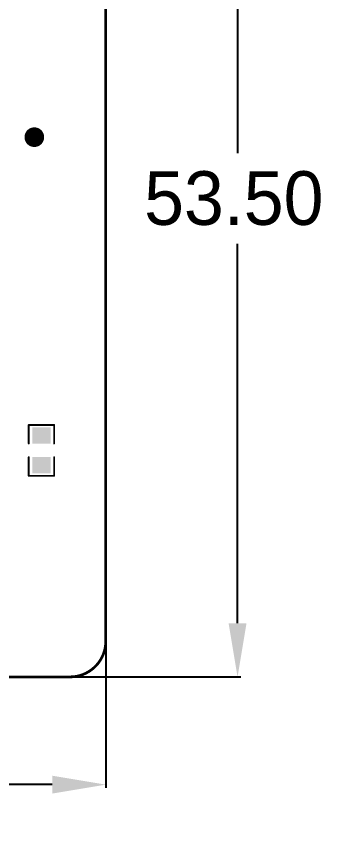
# Model space of a CAD drawing. Extents: x -11 to 101, y 2 to 100.
# Drawn here: x 83.99 to 101.37, y 2.06 to 47.45 of the extents above; entities that cross this region are included whole.
import ezdxf

# ---------------------------------------------------------------- set-up
doc = ezdxf.new("R2010")
doc.units = 0
doc.layers.get('0').update_dxf_attribs({"linetype": 'CONTINUOUS'})
doc.layers.get('DEFPOINTS').update_dxf_attribs({"linetype": 'CONTINUOUS'})
doc.layers.add('SILK_TOP_ART', color=251, linetype='CONTINUOUS')
doc.layers.add('SOLDER_TOP_ART', color=18, linetype='CONTINUOUS')
doc.dimstyles.get("Standard").update_dxf_attribs({"dimtxt": 3, "dimasz": 3, "dimexe": 0.18, "dimexo": 0, "dimgap": 1, "dimtad": 0, "dimtih": 1, "dimtoh": 1, "dimzin": 0, "dimcen": 0.09, "dimazin": 3, "dimtfac": 1, "dimtofl": 0, "dimtmove": 0, "dimatfit": 3})

# ---------------------------------------------------------------- blocks, each defined once
blk = doc.blocks.new('ROUND_219')
at = {"const_width": 0.0508}
blk.add_lwpolyline([(-0.0254, 0, 1), (0.0254, 0, 1)], format="xyb", close=True, dxfattribs=at)
blk = doc.blocks.new('ROUND_218')
at = {"const_width": 0.0762}
blk.add_lwpolyline([(-0.0381, 0, 1), (0.0381, 0, 1)], format="xyb", close=True, dxfattribs=at)
blk = doc.blocks.new('ROUND_338')
at = {"const_width": 0.55}
blk.add_lwpolyline([(-0.275, 0, 1), (0.275, 0, 1)], format="xyb", close=True, dxfattribs=at)
blk = doc.blocks.new('RECTANGLE_331')
blk.add_solid([(0.5072, 0.4564), (0.5072, -0.4564), (-0.5072, 0.4564), (-0.5072, -0.4564)])
blk = doc.blocks.new('*U169')
at = {"color": 0, "linetype": 'CONTINUOUS'}
blk.add_text('88.00', height=3, dxfattribs=at).set_placement((39.771, 3.001))
blk = doc.blocks.new('*D164')
at = {"color": 0, "linetype": 'CONTINUOUS'}
for p, q in [((1, 12.538), (1, 4.296)), ((89, 12.5), (89, 4.296)), ((4, 4.476), (38.941, 4.476)), ((86, 4.476), (51.059, 4.476))]:
    blk.add_line(p, q, dxfattribs=at)
for points in [[(4, 4.976), (4, 3.976), (1, 4.476)], [(86, 4.976), (86, 3.976), (89, 4.476)]]:
    blk.add_solid(points, dxfattribs=at)
at = {"layer": 'DEFPOINTS', "color": 0, "linetype": 'CONTINUOUS'}
for p in [(1, 12.538), (89, 12.5), (1, 4.476)]:
    blk.add_point(p, dxfattribs=at)
at = {"linetype": 'CONTINUOUS'}
blk.add_blockref('*U169', (0, 0), dxfattribs=at)
blk = doc.blocks.new('*U170')
at = {"color": 0, "linetype": 'CONTINUOUS'}
blk.add_text('53.50', height=3, dxfattribs=at).set_placement((91.144, 35.777))
blk = doc.blocks.new('*D165')
at = {"color": 0, "linetype": 'CONTINUOUS'}
for p, q in [((87, 64), (96.554, 64)), ((96.374, 61), (96.374, 39.783)), ((96.374, 13.5), (96.374, 34.717)), ((87.038, 10.5), (96.554, 10.5))]:
    blk.add_line(p, q, dxfattribs=at)
for points in [[(95.874, 61), (96.874, 61), (96.374, 64)], [(95.874, 13.5), (96.874, 13.5), (96.374, 10.5)]]:
    blk.add_solid(points, dxfattribs=at)
at = {"layer": 'DEFPOINTS', "color": 0, "linetype": 'CONTINUOUS'}
for p in [(87, 64), (87.038, 10.5), (96.374, 10.5)]:
    blk.add_point(p, dxfattribs=at)
at = {"linetype": 'CONTINUOUS'}
blk.add_blockref('*U170', (0, 0), dxfattribs=at)

msp = doc.modelspace()

# ---------------------------------------------------------------- linework, layer by layer
at = {"layer": 'SILK_TOP_ART'}
for points, const_width in [([(89, 12.5), (89, 62)], 0.1524), ([(84.6878, 23.5486), (84.6878, 24.59)], 0.1016), ([(84.6878, 24.59), (86.1102, 24.59)], 0.1016), ([(86.1102, 24.59), (86.1102, 23.5486)], 0.1016), ([(84.6878, 22.7866), (84.6878, 21.7452)], 0.1016), ([(86.1102, 21.7452), (86.1102, 22.7866)], 0.1016), ([(84.6878, 21.7452), (86.1102, 21.7452)], 0.1016), ([(3, 10.5), (87, 10.5)], 0.1524)]:
    msp.add_lwpolyline(points, dxfattribs=dict(at, const_width=const_width))
at = {"layer": 'SILK_TOP_ART', "const_width": 0.1524}
msp.add_lwpolyline([(87, 10.5, 0.4142136), (89, 12.5)], format="xyb", dxfattribs=at)
at = {"layer": 'SOLDER_TOP_ART', "const_width": 0.1524}
for points in [[(89, 12.5), (89, 62)], [(3, 10.5), (87, 10.5)]]:
    msp.add_lwpolyline(points, dxfattribs=at)
msp.add_lwpolyline([(87, 10.5, 0.4142136), (89, 12.5)], format="xyb", dxfattribs=at)

# ---------------------------------------------------------------- block references
at = {"layer": 'SILK_TOP_ART'}
for name, p in [('ROUND_219', (84.6878, 24.59)), ('ROUND_219', (84.6878, 24.59)), ('ROUND_219', (86.1102, 24.59)), ('ROUND_219', (86.1102, 24.59)), ('ROUND_219', (84.6878, 23.5486)), ('ROUND_219', (86.1102, 23.5486)), ('ROUND_219', (84.6878, 22.7866)), ('ROUND_219', (86.1102, 22.7866)), ('ROUND_219', (84.6878, 21.7452)), ('ROUND_219', (84.6878, 21.7452)), ('ROUND_219', (86.1102, 21.7452)), ('ROUND_219', (86.1102, 21.7452)), ('ROUND_218', (89, 12.5)), ('ROUND_218', (89, 12.5)), ('ROUND_218', (87, 10.5)), ('ROUND_218', (87, 10.5))]:
    msp.add_blockref(name, p, dxfattribs=at)
at = {"layer": 'SOLDER_TOP_ART'}
for name, p in [('ROUND_338', (85.0012, 40.6824)), ('RECTANGLE_331', (85.399, 23.9931)), ('RECTANGLE_331', (85.399, 22.3421)), ('ROUND_218', (89, 12.5)), ('ROUND_218', (89, 12.5)), ('ROUND_218', (87, 10.5)), ('ROUND_218', (87, 10.5))]:
    msp.add_blockref(name, p, dxfattribs=at)

# ---------------------------------------------------------------- dimensions: what is measured, and where the dimension line sits
at = {"linetype": 'CONTINUOUS'}
dim = msp.add_linear_dim(base=(96.374412, 10.5), p1=(87, 64), p2=(87.0381, 10.5), angle=90, dimstyle='Standard', dxfattribs=at)
dim.commit()
dim.dimension.update_dxf_attribs({"geometry": '*D165', "text_midpoint": (96.374412, 37.25)})
dim = msp.add_linear_dim(base=(1, 4.475539), p1=(89, 12.5), p2=(1, 12.5381), dimstyle='Standard', dxfattribs=at)
dim.commit()
dim.dimension.update_dxf_attribs({"geometry": '*D164', "text_midpoint": (45, 4.475539)})

doc.saveas('drawing.dxf')
